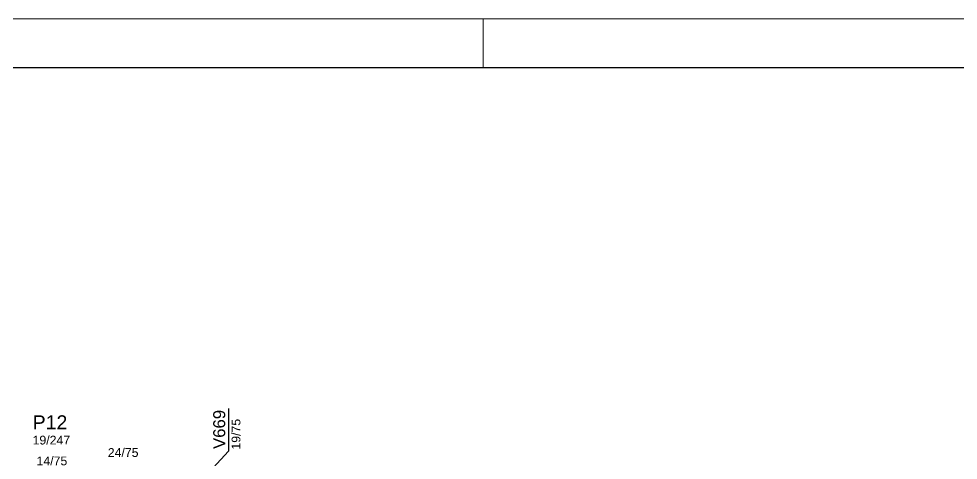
# Model space of a CAD drawing. Extents: x 4150 to 8661, y -614 to 3008.
# Drawn here: x 5825 to 7001, y 2455 to 3008 of the extents above; entities that cross this region are included whole.
import ezdxf

# ---------------------------------------------------------------- set-up
doc = ezdxf.new("R2010")
doc.units = 0
doc.layers.add('FOLHA', color=255, linetype='Continuous', lineweight=5)
for name, color, linetype in [('MTH-COTAS7', 31, 'Continuous'), ('MTH-DIM-PILAR', 3, 'Continuous'), ('MTH-DIM-VIGA', 3, 'Continuous'), ('MTH-TIT1-PILAR', 5, 'Continuous'), ('MTH-TIT1-VIGA', 5, 'Continuous')]:
    doc.layers.add(name, color=color, linetype=linetype)
doc.styles.add('TQS_ARIAL', font='arial.ttf')

msp = doc.modelspace()

# ---------------------------------------------------------------- linework, layer by layer
at = {"color": 30}
msp.add_line((4302.54, 2946.69), (8600.49, 2946.69), dxfattribs=at)
at = {"layer": 'FOLHA'}
for p, q in [((4150.13, 3007.66), (8661.45, 3007.66)), ((6406.48, 3007.66), (6406.48, 2946.69))]:
    msp.add_line(p, q, dxfattribs=at)
at = {"layer": 'MTH-COTAS7', "linetype": 'Continuous'}
msp.add_lwpolyline([(6087.55, 2520.09), (6087.55, 2466.75), (6049.16, 2424.98), (6059.22, 2439.3), (6049.16, 2424.98), (6062.58, 2436.21)], dxfattribs=at)

# ---------------------------------------------------------------- texts
at = {"layer": 'MTH-DIM-PILAR', "linetype": 'Continuous', "style": 'TQS_ARIAL'}
msp.add_text('19/247', height=11, dxfattribs=at).set_placement((5842.46, 2475.05))
at = {"layer": 'MTH-DIM-VIGA', "linetype": 'Continuous', "style": 'TQS_ARIAL'}
msp.add_text('19/75', height=11, rotation=90, dxfattribs=at).set_placement((6102.55, 2468.67))
for s, p in [('24/75', (5936.58, 2459.48)), ('14/75', (5847.39, 2448.98))]:
    msp.add_text(s, height=11, dxfattribs=at).set_placement(p)
at = {"layer": 'MTH-TIT1-PILAR', "linetype": 'Continuous', "style": 'TQS_ARIAL'}
msp.add_text('P12', height=17.5, dxfattribs=at).set_placement((5842.46, 2494.05))
at = {"layer": 'MTH-TIT1-VIGA', "linetype": 'Continuous', "style": 'TQS_ARIAL'}
msp.add_text('V669', height=15, rotation=90, dxfattribs=at).set_placement((6083.55, 2469.42))

doc.saveas('drawing.dxf')
